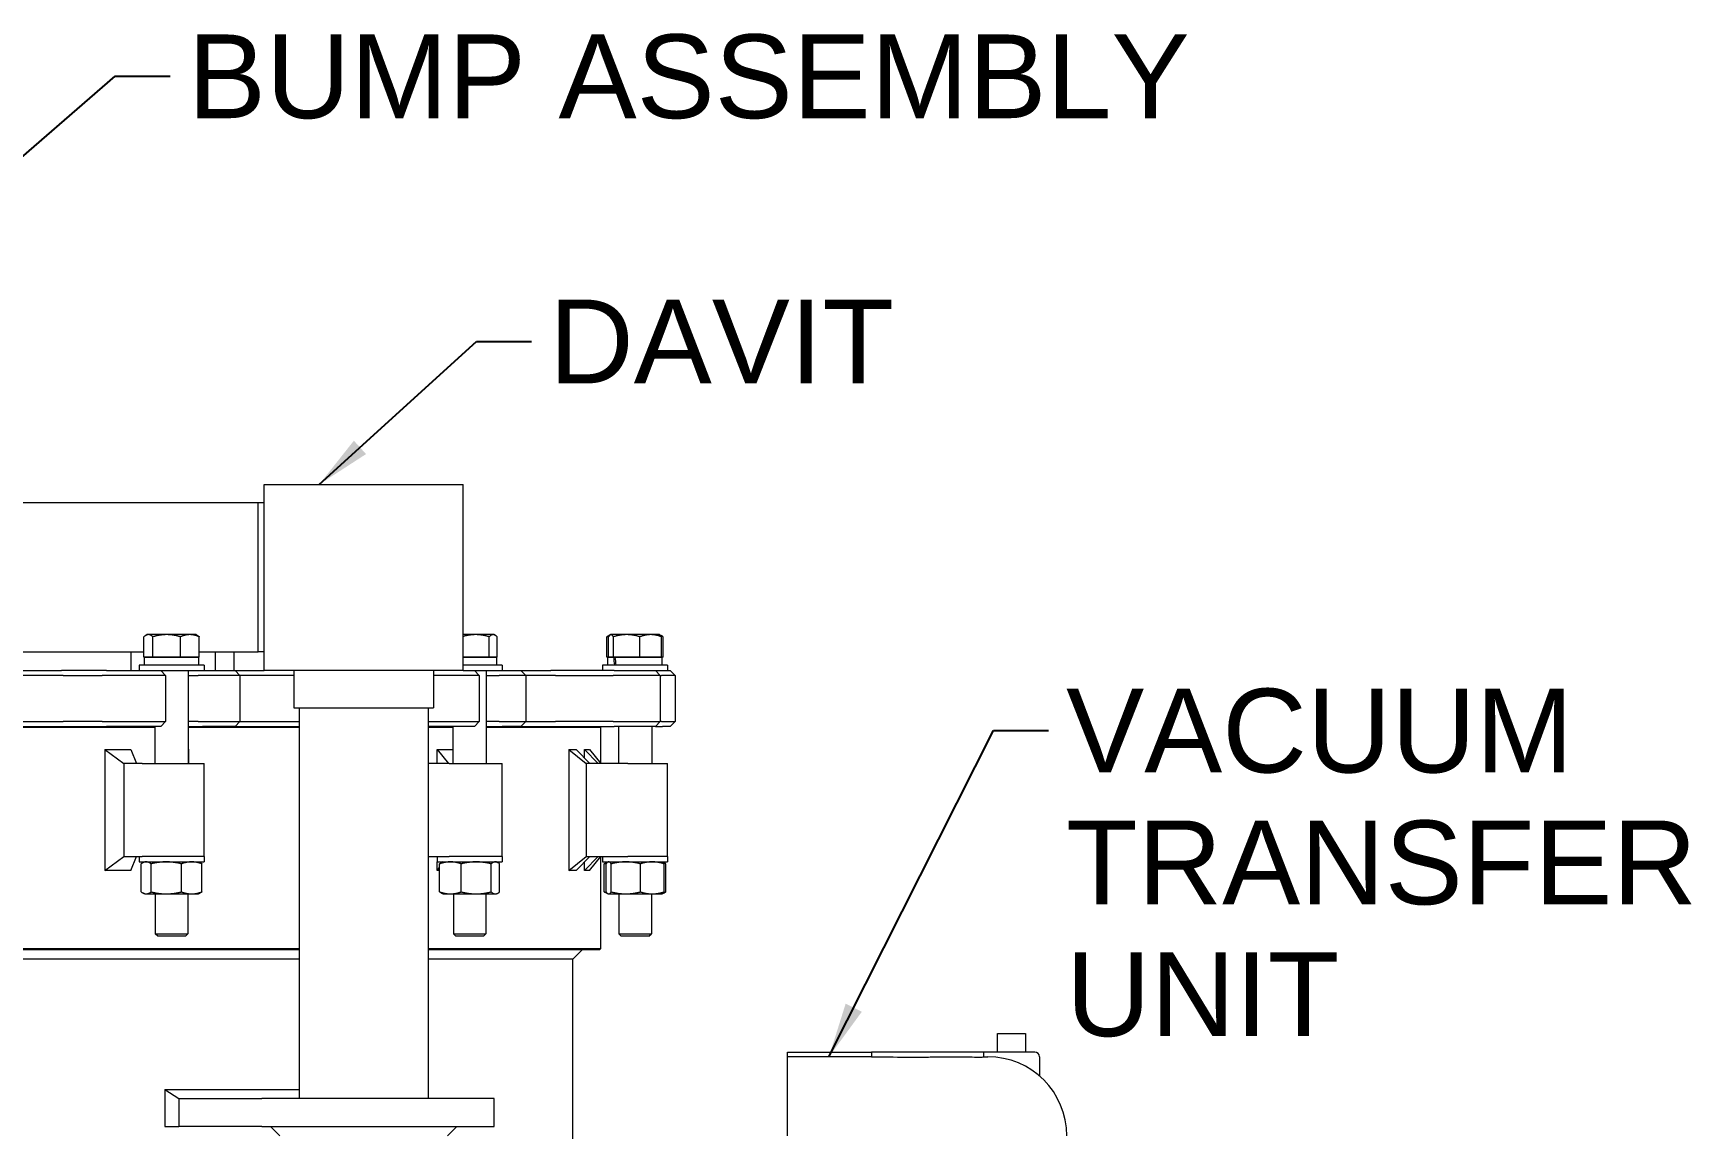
# Model space of a CAD drawing. Header units: inches. Extents: x 19 to 503, y 7 to 322.
# Drawn here: x 393.06 to 437.62, y 128.68 to 158.11 of the extents above; entities that cross this region are included whole.
import ezdxf

# ---------------------------------------------------------------- set-up
doc = ezdxf.new("R2010")
doc.units = ezdxf.units.IN
doc.header["$LTSCALE"] = 15
doc.header["$MEASUREMENT"] = 0
doc.layers.add('Symbol (ANSI)', color=7, linetype='Continuous', lineweight=25)
doc.layers.add('Visible (ANSI)', color=7, linetype='Continuous', lineweight=50)
doc.styles.add('MEMCOR Medium', font='arial.ttf')
doc.dimstyles.new('Default (ANSI)$7', dxfattribs={"dimscale": 15, "dimtxt": 0.15, "dimasz": 0.098425, "dimexe": 0.125, "dimexo": 0.0625, "dimgap": 0.031496, "dimtad": 0, "dimtih": 1, "dimtoh": 1, "dimdec": 4, "dimrnd": 1e-08, "dimzin": 3, "dimdsep": 46, "dimlunit": 5, "dimtxsty": 'MEMCOR Medium', "dimcen": 0.09, "dimdle": 0.393701, "dimclrd": 256, "dimclre": 256, "dimclrt": 256, "dimadec": 0, "dimazin": 1, "dimtfac": 0.8, "dimtofl": 0, "dimtmove": 0, "dimatfit": 3, "dimfxl": 1, "dimfrac": 1, "dimtolj": 1, "dimtzin": 4, "dimlwd": -1, "dimlwe": -1, "dimarcsym": 0})

msp = doc.modelspace()

# ---------------------------------------------------------------- linework, layer by layer
at = {"layer": 'Visible (ANSI)', "linetype": 'Continuous', "lineweight": 18}
for p, q in [((399.259063, 145.99437), (400.040513, 145.99437)), ((399.259063, 140.99437), (399.259063, 145.99437)), ((400.040513, 145.99437), (403.260131, 145.99437)), ((403.260131, 145.99437), (404.233146, 145.99437)), ((404.233146, 145.99437), (404.595991, 145.99437)), ((404.595991, 145.99437), (404.601527, 145.99437)), ((404.601527, 140.99437), (404.601527, 145.99437)), ((399.101759, 145.49437), (380.261988, 145.49437)), ((399.259063, 145.49437), (399.101759, 145.49437)), ((399.101759, 141.49437), (399.101759, 145.49437)), ((396.031938, 141.353999), (396.031938, 141.899407)), ((396.118022, 141.957999), (396.082569, 141.93753)), ((396.151658, 141.957999), (396.118022, 141.957999)), ((396.64242, 141.957999), (396.151658, 141.957999)), ((396.271378, 141.353999), (396.271378, 141.899407)), ((397.264784, 141.957999), (396.64242, 141.957999)), ((397.013462, 141.353999), (397.013462, 141.899407)), ((397.430022, 141.957999), (397.264784, 141.957999)), ((397.430022, 141.957999), (397.465476, 141.93753)), ((397.516107, 141.353999), (397.516107, 141.899407)), ((404.936405, 141.957999), (404.601527, 141.957999)), ((405.407165, 141.957999), (404.936405, 141.957999)), ((405.303669, 141.353999), (405.303669, 141.899407)), ((405.432133, 141.957999), (405.407165, 141.957999)), ((405.432133, 141.957999), (405.458089, 141.943013)), ((405.510662, 141.353999), (405.510662, 141.899407)), ((408.463063, 141.353999), (408.463063, 141.899407)), ((408.551143, 141.952326), (408.496461, 141.920754)), ((408.505823, 141.353999), (408.505823, 141.899407)), ((408.56097, 141.957999), (408.551143, 141.952326)), ((408.570651, 141.957999), (408.56097, 141.957999)), ((408.991053, 141.957999), (408.570651, 141.957999)), ((408.635479, 141.353999), (408.635479, 141.899407)), ((409.637372, 141.957999), (408.991053, 141.957999)), ((409.346626, 141.353999), (409.346626, 141.899407)), ((409.87297, 141.957999), (409.637372, 141.957999)), ((409.87297, 141.957999), (409.882796, 141.952326)), ((409.882796, 141.952326), (409.937479, 141.920754)), ((409.928117, 141.353999), (409.928117, 141.899407)), ((409.970877, 141.353999), (409.970877, 141.899407)), ((387.494295, 141.49437), (396.031938, 141.49437)), ((395.679759, 141.49437), (395.679759, 140.99437)), ((396.151658, 141.353999), (396.031938, 141.353999)), ((396.044522, 141.353995), (397.503522, 141.353995)), ((396.044522, 141.134995), (396.044522, 141.353995)), ((396.118022, 141.353999), (396.118022, 141.353995)), ((396.271378, 141.353999), (396.151658, 141.353999)), ((396.64242, 141.353999), (396.271378, 141.353999)), ((397.013462, 141.353999), (396.64242, 141.353999)), ((397.264784, 141.353999), (397.013462, 141.353999)), ((397.516107, 141.353999), (397.264784, 141.353999)), ((397.430022, 141.353999), (397.430022, 141.353995)), ((397.503522, 141.134995), (397.503522, 141.353995)), ((397.516107, 141.49437), (399.101759, 141.49437)), ((397.953698, 140.99437), (397.953698, 141.49437)), ((398.455111, 140.99437), (398.455111, 141.49437)), ((399.259063, 141.49437), (399.101759, 141.49437)), ((404.936405, 141.353999), (404.601527, 141.353999)), ((404.601527, 141.353995), (405.505633, 141.353995)), ((405.303669, 141.353999), (404.936405, 141.353999)), ((405.407165, 141.353999), (405.303669, 141.353999)), ((405.510662, 141.353999), (405.407165, 141.353999)), ((405.432133, 141.353999), (405.432133, 141.353995)), ((405.505633, 141.134995), (405.505633, 141.353995)), ((408.505823, 141.353999), (408.463063, 141.353999)), ((408.48747, 141.353995), (408.639812, 141.353995)), ((408.48747, 141.134995), (408.48747, 141.353995)), ((408.570651, 141.353999), (408.505823, 141.353999)), ((408.56097, 141.353999), (408.56097, 141.353995)), ((408.635479, 141.353999), (408.570651, 141.353999)), ((408.991053, 141.353999), (408.635479, 141.353999)), ((408.639812, 141.353995), (408.674899, 141.353995)), ((408.674899, 141.353995), (409.94647, 141.353995)), ((409.346626, 141.353999), (408.991053, 141.353999)), ((409.637372, 141.353999), (409.346626, 141.353999)), ((409.928117, 141.353999), (409.637372, 141.353999)), ((409.87297, 141.353999), (409.87297, 141.353995)), ((409.970877, 141.353999), (409.928117, 141.353999)), ((409.94647, 141.134995), (409.94647, 141.353995)), ((389.223963, 140.99437), (393.819667, 140.99437)), ((393.862397, 140.86437), (389.238735, 140.86437)), ((394.594352, 140.99437), (393.819667, 140.99437)), ((393.862397, 140.86437), (394.477226, 140.86437)), ((394.477226, 140.86437), (394.907046, 140.86437)), ((395.024172, 140.99437), (394.594352, 140.99437)), ((396.202089, 140.86437), (394.907046, 140.86437)), ((395.024172, 140.99437), (396.150859, 140.99437)), ((397.649022, 141.134995), (395.899022, 141.134995)), ((395.899022, 141.134995), (395.899022, 140.99437)), ((396.150859, 140.99437), (396.4116, 140.99437)), ((396.464257, 140.86437), (396.202089, 140.86437)), ((396.4116, 140.99437), (396.482993, 140.99437)), ((396.612993, 140.86437), (396.464257, 140.86437)), ((396.482993, 140.99437), (396.612993, 140.86437)), ((396.482993, 140.99437), (397.605099, 140.99437)), ((396.612993, 140.86437), (396.612993, 139.62437)), ((397.221522, 140.99437), (397.221522, 138.49437)), ((397.221522, 140.86437), (397.489204, 140.86437)), ((397.830015, 140.86437), (397.489204, 140.86437)), ((397.60633, 140.99437), (397.605099, 140.99437)), ((397.60633, 140.99437), (397.769919, 140.99437)), ((397.649022, 141.134995), (397.649022, 140.99437)), ((397.769919, 140.99437), (398.021345, 140.99437)), ((398.082817, 140.86437), (397.830015, 140.86437)), ((398.021345, 140.99437), (398.479953, 140.99437)), ((398.609953, 140.86437), (398.082817, 140.86437)), ((398.479953, 140.99437), (399.259063, 140.99437)), ((398.479953, 140.99437), (398.609953, 140.86437)), ((400.055295, 140.86437), (398.609953, 140.86437)), ((398.609953, 140.86437), (398.609953, 139.62437)), ((400.040513, 140.99437), (399.259063, 140.99437)), ((403.260131, 140.99437), (400.040513, 140.99437)), ((400.055295, 140.99437), (400.055295, 139.99437)), ((404.233146, 140.99437), (403.260131, 140.99437)), ((403.805295, 140.99437), (403.805295, 139.99437)), ((404.78927, 140.86437), (403.805295, 140.86437)), ((404.595991, 140.99437), (404.233146, 140.99437)), ((404.601527, 140.99437), (404.595991, 140.99437)), ((405.651133, 141.134995), (404.601527, 141.134995)), ((404.601527, 140.99437), (404.691273, 140.99437)), ((404.691273, 140.99437), (404.876881, 140.99437)), ((404.975894, 140.86437), (404.78927, 140.86437)), ((404.876881, 140.99437), (404.905484, 140.99437)), ((404.905484, 140.99437), (405.035484, 140.86437)), ((404.905484, 140.99437), (405.651133, 140.99437)), ((405.035484, 140.86437), (404.975894, 140.86437)), ((405.035484, 140.86437), (405.035484, 139.62437)), ((405.223633, 140.99437), (405.223633, 138.49437)), ((405.223633, 140.86437), (405.564846, 140.86437)), ((405.921027, 140.86437), (405.564846, 140.86437)), ((405.651133, 141.134995), (405.651133, 140.99437)), ((405.651133, 140.99437), (405.816867, 140.99437)), ((405.816867, 140.99437), (405.985689, 140.99437)), ((406.090774, 140.86437), (405.921027, 140.86437)), ((405.985689, 140.99437), (406.152428, 140.99437)), ((406.282428, 140.86437), (406.090774, 140.86437)), ((406.152428, 140.99437), (406.954436, 140.99437)), ((406.152428, 140.99437), (406.282428, 140.86437)), ((407.077068, 140.86437), (406.282428, 140.86437)), ((406.282428, 140.86437), (406.282428, 139.62437)), ((407.688919, 140.99437), (406.954436, 140.99437)), ((407.077068, 140.86437), (407.659992, 140.86437)), ((407.659992, 140.86437), (408.625788, 140.86437)), ((408.654716, 140.99437), (407.688919, 140.99437)), ((410.09197, 141.134995), (408.34197, 141.134995)), ((408.34197, 141.134995), (408.34197, 140.99437)), ((409.812575, 140.86437), (408.625788, 140.86437)), ((408.654716, 140.99437), (409.68722, 140.99437)), ((409.68722, 140.99437), (409.760933, 140.99437)), ((409.760933, 140.99437), (409.764848, 140.99437)), ((409.764848, 140.99437), (409.894848, 140.86437)), ((409.764848, 140.99437), (410.09197, 140.99437)), ((409.886691, 140.86437), (409.812575, 140.86437)), ((409.894848, 140.86437), (409.886691, 140.86437)), ((409.894848, 140.86437), (409.923, 140.86437)), ((409.894848, 140.86437), (409.894848, 139.62437)), ((410.224005, 140.86437), (409.923, 140.86437)), ((410.09197, 141.134995), (410.09197, 140.99437)), ((410.09197, 140.99437), (410.09641, 140.99437)), ((410.09641, 140.99437), (410.149192, 140.99437)), ((410.149192, 140.99437), (410.163351, 140.99437)), ((410.163351, 140.99437), (410.293351, 140.86437)), ((410.277076, 140.86437), (410.224005, 140.86437)), ((410.293351, 140.86437), (410.277076, 140.86437)), ((410.293351, 140.86437), (410.293351, 139.62437)), ((400.055295, 139.99437), (403.805295, 139.99437)), ((400.195295, 139.99437), (400.195295, 129.49437)), ((403.665295, 139.99437), (403.665295, 129.49437)), ((388.904217, 139.49437), (394.165108, 139.49437)), ((389.238735, 139.62437), (393.862397, 139.62437)), ((394.477226, 139.62437), (393.862397, 139.62437)), ((394.165108, 139.49437), (394.594352, 139.49437)), ((394.907046, 139.62437), (394.477226, 139.62437)), ((394.594352, 139.49437), (395.024172, 139.49437)), ((394.907046, 139.62437), (396.202089, 139.62437)), ((396.150859, 139.49437), (395.024172, 139.49437)), ((396.4116, 139.49437), (396.150859, 139.49437)), ((396.202089, 139.62437), (396.464257, 139.62437)), ((396.326522, 139.49437), (396.326522, 138.49437)), ((396.482993, 139.49437), (396.4116, 139.49437)), ((396.464257, 139.62437), (396.612993, 139.62437)), ((396.482993, 139.49437), (396.612993, 139.62437)), ((397.489204, 139.62437), (397.221522, 139.62437)), ((397.221522, 139.49437), (397.60633, 139.49437)), ((397.489204, 139.62437), (397.830015, 139.62437)), ((397.769919, 139.49437), (397.60633, 139.49437)), ((398.021345, 139.49437), (397.769919, 139.49437)), ((397.830015, 139.62437), (398.082817, 139.62437)), ((398.479953, 139.49437), (398.021345, 139.49437)), ((398.082817, 139.62437), (398.609953, 139.62437)), ((398.479953, 139.49437), (398.609953, 139.62437)), ((398.479953, 139.49437), (400.195295, 139.49437)), ((398.609953, 139.62437), (400.195295, 139.62437)), ((403.665295, 139.62437), (404.78927, 139.62437)), ((404.691273, 139.49437), (403.665295, 139.49437)), ((404.328633, 139.49437), (404.328633, 138.49437)), ((404.876881, 139.49437), (404.691273, 139.49437)), ((404.78927, 139.62437), (404.975894, 139.62437)), ((404.905484, 139.49437), (404.876881, 139.49437)), ((404.905484, 139.49437), (405.035484, 139.62437)), ((404.975894, 139.62437), (405.035484, 139.62437)), ((405.564846, 139.62437), (405.223633, 139.62437)), ((405.223633, 139.49437), (405.6459, 139.49437)), ((405.564846, 139.62437), (405.921027, 139.62437)), ((405.816867, 139.49437), (405.6459, 139.49437)), ((405.985689, 139.49437), (405.816867, 139.49437)), ((405.921027, 139.62437), (406.090774, 139.62437)), ((406.152428, 139.49437), (405.985689, 139.49437)), ((406.090774, 139.62437), (406.282428, 139.62437)), ((406.152428, 139.49437), (406.282428, 139.62437)), ((406.152428, 139.49437), (407.154474, 139.49437)), ((406.282428, 139.62437), (407.077068, 139.62437)), ((407.659992, 139.62437), (407.077068, 139.62437)), ((407.154474, 139.49437), (407.688919, 139.49437)), ((408.625788, 139.62437), (407.659992, 139.62437)), ((407.688919, 139.49437), (408.654716, 139.49437)), ((408.263143, 139.49437), (408.294393, 139.46312)), ((408.625788, 139.62437), (409.812575, 139.62437)), ((409.68722, 139.49437), (408.654716, 139.49437)), ((408.76947, 139.49437), (408.76947, 138.49437)), ((409.66447, 139.49437), (409.66447, 138.49437)), ((409.760933, 139.49437), (409.68722, 139.49437)), ((409.764848, 139.49437), (409.760933, 139.49437)), ((409.764848, 139.49437), (409.894848, 139.62437)), ((409.764848, 139.49437), (409.951927, 139.49437)), ((409.812575, 139.62437), (409.886691, 139.62437)), ((409.886691, 139.62437), (409.894848, 139.62437)), ((409.923, 139.62437), (409.894848, 139.62437)), ((409.923, 139.62437), (410.224005, 139.62437)), ((410.09641, 139.49437), (409.951927, 139.49437)), ((410.149192, 139.49437), (410.09641, 139.49437)), ((410.163351, 139.49437), (410.149192, 139.49437)), ((410.163351, 139.49437), (410.293351, 139.62437)), ((410.224005, 139.62437), (410.277076, 139.62437)), ((410.277076, 139.62437), (410.293351, 139.62437)), ((396.326522, 139.46312), (387.243053, 139.46312)), ((400.195295, 139.46312), (397.221522, 139.46312)), ((404.328633, 139.46312), (403.665295, 139.46312)), ((408.294393, 139.46312), (405.223633, 139.46312)), ((408.294393, 138.499421), (408.294393, 139.46312)), ((394.981752, 138.869162), (394.981752, 135.619578)), ((394.981752, 138.869162), (395.678348, 138.869162)), ((394.981752, 138.869162), (395.490239, 138.49437)), ((395.678348, 138.869162), (395.833219, 138.49437)), ((397.221522, 138.869162), (397.233799, 138.869162)), ((397.233799, 138.869162), (397.221522, 138.841588)), ((397.233799, 138.49437), (397.233799, 138.869162)), ((403.906034, 138.869162), (404.204354, 138.49437)), ((403.906034, 138.49437), (403.906034, 138.869162)), ((403.906034, 138.869162), (404.328633, 138.869162)), ((407.441821, 138.869162), (407.441821, 135.619578)), ((407.441821, 138.869162), (407.640542, 138.869162)), ((407.441821, 138.869162), (407.90903, 138.49437)), ((407.640542, 138.869162), (408.003972, 138.49437)), ((407.85925, 138.869162), (408.226493, 138.49437)), ((407.85925, 138.643617), (407.85925, 138.869162)), ((407.85925, 138.869162), (407.998031, 138.869162)), ((407.998031, 138.869162), (408.298442, 138.49437)), ((395.985675, 138.49437), (395.490239, 138.49437)), ((395.490239, 138.49437), (395.490239, 135.99437)), ((395.985675, 138.49437), (397.649022, 138.49437)), ((397.649022, 135.99437), (397.649022, 138.49437)), ((404.23058, 138.49437), (403.665295, 138.49437)), ((404.23058, 138.49437), (405.651133, 138.49437)), ((405.651133, 135.99437), (405.651133, 138.49437)), ((409.022264, 138.49437), (407.90903, 138.49437)), ((407.90903, 138.49437), (407.90903, 135.99437)), ((409.022264, 138.49437), (410.09197, 138.49437)), ((410.09197, 135.99437), (410.09197, 138.49437)), ((394.981752, 135.619578), (395.490239, 135.99437)), ((395.490239, 135.99437), (395.985675, 135.99437)), ((395.678348, 135.619578), (395.833219, 135.99437)), ((395.899022, 135.99437), (395.899022, 135.853745)), ((397.649022, 135.99437), (395.985675, 135.99437)), ((397.649022, 135.99437), (395.985675, 135.99437)), ((397.649022, 135.99437), (397.649022, 135.853745)), ((403.665295, 135.99437), (404.23058, 135.99437)), ((403.901133, 135.99437), (403.901133, 135.853745)), ((405.651133, 135.99437), (404.23058, 135.99437)), ((405.651133, 135.99437), (404.23058, 135.99437)), ((405.651133, 135.99437), (405.651133, 135.853745)), ((407.441821, 135.619578), (407.90903, 135.99437)), ((407.640542, 135.619578), (408.003972, 135.99437)), ((407.85925, 135.619578), (408.226493, 135.99437)), ((407.90903, 135.99437), (409.022264, 135.99437)), ((407.998031, 135.619578), (408.298442, 135.99437)), ((408.294393, 133.52562), (408.294393, 135.989319)), ((408.34197, 135.99437), (408.34197, 135.853745)), ((410.09197, 135.99437), (409.022264, 135.99437)), ((410.09197, 135.99437), (409.022264, 135.99437)), ((410.09197, 135.99437), (410.09197, 135.853745)), ((395.678348, 135.619578), (394.981752, 135.619578)), ((395.899022, 135.853745), (397.649022, 135.853745)), ((395.960671, 135.046612), (395.960671, 135.801878)), ((396.055022, 135.853745), (396.016164, 135.835625)), ((396.223105, 135.046612), (396.223105, 135.801878)), ((397.036457, 135.046612), (397.036457, 135.801878)), ((397.493022, 135.853745), (397.531881, 135.835625)), ((397.587374, 135.046612), (397.587374, 135.801878)), ((403.901133, 135.853745), (405.651133, 135.853745)), ((403.906034, 135.619578), (403.906034, 135.853745)), ((403.906034, 135.619578), (403.971063, 135.701277)), ((403.971063, 135.619578), (403.906034, 135.619578)), ((403.971063, 135.046612), (403.971063, 135.801878)), ((404.057133, 135.853745), (404.028685, 135.840479)), ((404.549262, 135.046612), (404.549262, 135.801878)), ((405.354332, 135.046612), (405.354332, 135.801878)), ((405.495133, 135.853745), (405.523582, 135.840479)), ((405.581203, 135.046612), (405.581203, 135.801878)), ((407.640542, 135.619578), (407.441821, 135.619578)), ((407.85925, 135.619578), (407.85925, 135.845123)), ((407.998031, 135.619578), (407.85925, 135.619578)), ((408.34197, 135.853745), (410.09197, 135.853745)), ((408.39066, 135.046612), (408.39066, 135.801878)), ((408.4872, 135.848723), (408.427265, 135.820775)), ((408.437527, 135.046612), (408.437527, 135.801878)), ((408.49797, 135.853745), (408.4872, 135.848723)), ((408.579635, 135.046612), (408.579635, 135.801878)), ((409.359078, 135.046612), (409.359078, 135.801878)), ((409.93597, 135.853745), (409.94674, 135.848723)), ((409.94674, 135.848723), (410.006674, 135.820775)), ((409.996413, 135.046612), (409.996413, 135.801878)), ((410.043279, 135.046612), (410.043279, 135.801878)), ((408.4872, 134.999767), (408.427265, 135.027715)), ((409.94674, 134.999767), (410.006674, 135.027715)), ((396.055022, 134.994745), (396.016164, 135.012865)), ((396.055022, 134.994745), (396.091888, 134.994745)), ((396.091888, 134.994745), (396.629781, 134.994745)), ((396.336522, 134.994745), (396.336522, 133.92011)), ((396.629781, 134.994745), (397.311915, 134.994745)), ((397.211522, 134.994745), (397.211522, 133.92011)), ((397.311915, 134.994745), (397.493022, 134.994745)), ((397.493022, 134.994745), (397.531881, 135.012865)), ((404.057133, 134.994745), (404.028685, 135.008011)), ((404.057133, 134.994745), (404.260162, 134.994745)), ((404.260162, 134.994745), (404.951797, 134.994745)), ((404.338633, 134.994745), (404.338633, 133.92011)), ((404.951797, 134.994745), (405.467767, 134.994745)), ((405.213633, 134.994745), (405.213633, 133.92011)), ((405.467767, 134.994745), (405.495133, 134.994745)), ((405.495133, 134.994745), (405.523582, 135.008011)), ((408.49797, 134.994745), (408.4872, 134.999767)), ((408.49797, 134.994745), (408.508581, 134.994745)), ((408.508581, 134.994745), (408.969357, 134.994745)), ((408.77947, 134.994745), (408.77947, 133.92011)), ((408.969357, 134.994745), (409.677746, 134.994745)), ((409.65447, 134.994745), (409.65447, 133.92011)), ((409.677746, 134.994745), (409.93597, 134.994745)), ((409.93597, 134.994745), (409.94674, 134.999767)), ((396.336522, 133.92011), (397.211522, 133.92011)), ((396.404684, 133.853995), (396.336522, 133.92011)), ((397.143361, 133.853995), (396.404684, 133.853995)), ((397.143361, 133.853995), (397.211522, 133.92011)), ((404.338633, 133.92011), (405.213633, 133.92011)), ((404.406794, 133.853995), (404.338633, 133.92011)), ((405.145472, 133.853995), (404.406794, 133.853995)), ((405.145472, 133.853995), (405.213633, 133.92011)), ((408.77947, 133.92011), (409.65447, 133.92011)), ((408.847631, 133.853995), (408.77947, 133.92011)), ((409.586309, 133.853995), (408.847631, 133.853995)), ((409.586309, 133.853995), (409.65447, 133.92011)), ((365.296722, 133.52562), (400.195295, 133.52562)), ((400.195295, 133.49437), (365.328007, 133.49437)), ((400.195295, 133.24437), (386.797364, 133.24437)), ((403.665295, 133.52562), (408.294393, 133.52562)), ((408.263143, 133.49437), (403.665295, 133.49437)), ((407.546015, 133.24437), (403.665295, 133.24437)), ((407.546015, 133.24437), (407.796015, 133.49437)), ((407.546015, 125.74437), (407.546015, 133.24437)), ((408.263143, 133.49437), (408.294393, 133.52562)), ((418.948018, 130.74437), (418.948018, 131.24437)), ((418.948018, 131.24437), (419.698018, 131.24437)), ((419.698018, 131.24437), (419.698018, 130.74437)), ((413.309384, 130.74437), (415.567826, 130.74437)), ((413.309384, 130.61937), (413.309384, 130.74437)), ((413.309384, 128.49437), (413.309384, 130.61937)), ((414.424184, 130.61937), (413.309384, 130.61937)), ((418.573018, 130.74437), (415.567826, 130.74437)), ((415.567826, 130.74437), (415.567826, 130.616687)), ((418.573018, 130.74437), (418.573018, 130.615496)), ((419.948018, 130.74437), (418.573018, 130.74437)), ((418.573018, 130.61937), (418.685649, 130.61937)), ((420.073018, 130.61937), (420.073018, 130.103976)), ((396.589161, 129.742973), (396.589161, 128.74437)), ((396.589161, 129.742973), (400.195295, 129.742973)), ((396.589161, 129.742973), (396.968317, 129.49437)), ((396.968317, 129.49437), (399.193831, 129.49437)), ((396.968317, 129.49437), (396.968317, 128.74437)), ((405.430295, 129.49437), (399.193831, 129.49437)), ((405.430295, 128.74437), (405.430295, 129.49437)), ((396.589161, 128.74437), (396.968317, 128.74437)), ((399.193831, 128.74437), (396.968317, 128.74437)), ((399.193831, 128.74437), (405.430295, 128.74437)), ((399.680295, 128.49437), (399.430295, 128.74437)), ((404.180295, 128.49437), (404.430295, 128.74437))]:
    msp.add_line(p, q, dxfattribs=at)
for centre, radius in [((418.685649, 128.49437), 2.125), ((419.948018, 130.61937), 0.125)]:
    msp.add_arc(centre, radius, 0, 90, dxfattribs=at)
for centre, major_axis, ratio, start_param, end_param in [((409.21697, 141.198744), (-0.47606, 4.136711), 0.133621645, 1.517885609, 1.570829382), ((409.21697, 141.509246), (-0.47606, 4.136711), 0.133621645, 1.59295464, 1.646004007), ((414.424184, 128.49437), (22.766058, 0), 0.093340709, 1.520540653, 1.570796327)]:
    msp.add_ellipse(centre, major_axis=major_axis, ratio=ratio, start_param=start_param, end_param=end_param, dxfattribs=at)
for points, weights in [([(396.151658, 141.957999), (396.096096, 141.957999), (396.031938, 141.899407)], [1, 1.0379548493, 1]), ([(396.271378, 141.899407), (396.20722, 141.957999), (396.151658, 141.957999)], [1, 1.0379548493, 1]), ([(396.64242, 141.957999), (396.470218, 141.957999), (396.271378, 141.899407)], [1, 1.0379548493, 1]), ([(397.013462, 141.899407), (396.814621, 141.957999), (396.64242, 141.957999)], [1, 1.0379548493, 1]), ([(397.264784, 141.957999), (397.148145, 141.957999), (397.013462, 141.899407)], [1, 1.0379548493, 1]), ([(397.516107, 141.899407), (397.381423, 141.957999), (397.264784, 141.957999)], [1, 1.0379548493, 1]), ([(397.465476, 141.93753), (397.489638, 141.92358), (397.516107, 141.899407)], [1.01827150063, 1.01531728533, 1]), ([(404.936405, 141.957999), (404.779193, 141.957999), (404.601527, 141.908723)], [1, 1.03490460019, 1.00561023046]), ([(405.303669, 141.899407), (405.106853, 141.957999), (404.936405, 141.957999)], [1, 1.0379548493, 1]), ([(405.407165, 141.957999), (405.359132, 141.957999), (405.303669, 141.899407)], [1, 1.0379548493, 1]), ([(405.510662, 141.899407), (405.455198, 141.957999), (405.407165, 141.957999)], [1, 1.0379548493, 1]), ([(408.523651, 141.926159), (408.494313, 141.914916), (408.463063, 141.899407)], [1.01451336305, 1.00977327381, 1]), ([(408.463063, 141.899407), (408.480179, 141.911355), (408.496461, 141.920754)], [1, 1.00751227663, 1.01205079359]), ([(408.570651, 141.957999), (408.540564, 141.957999), (408.505823, 141.899407)], [1, 1.0379548493, 1]), ([(408.635479, 141.899407), (408.600738, 141.957999), (408.570651, 141.957999)], [1, 1.0379548493, 1]), ([(408.991053, 141.957999), (408.826031, 141.957999), (408.635479, 141.899407)], [1, 1.0379548493, 1]), ([(409.346626, 141.899407), (409.156075, 141.957999), (408.991053, 141.957999)], [1, 1.0379548493, 1]), ([(409.637372, 141.957999), (409.502436, 141.957999), (409.346626, 141.899407)], [1, 1.0379548493, 1]), ([(409.928117, 141.899407), (409.772307, 141.957999), (409.637372, 141.957999)], [1, 1.0379548493, 1]), ([(409.882796, 141.952326), (409.903997, 141.940085), (409.928117, 141.899407)], [1.0163428388, 1.0260483266, 1]), ([(409.970877, 141.899407), (409.932607, 141.926119), (409.897924, 141.94039)], [1, 1.01695335569, 1.01876154419]), ([(396.091888, 135.853745), (396.03099, 135.853745), (395.960671, 135.801878)], [1, 1.0379548493, 1]), ([(396.223105, 135.801878), (396.152786, 135.853745), (396.091888, 135.853745)], [1, 1.0379548493, 1]), ([(396.629781, 135.853745), (396.441042, 135.853745), (396.223105, 135.801878)], [1, 1.0379548493, 1]), ([(397.036457, 135.801878), (396.81852, 135.853745), (396.629781, 135.853745)], [1, 1.0379548493, 1]), ([(397.311915, 135.853745), (397.184075, 135.853745), (397.036457, 135.801878)], [1, 1.0379548493, 1]), ([(397.587374, 135.801878), (397.439756, 135.853745), (397.311915, 135.853745)], [1, 1.0379548493, 1]), ([(397.531881, 135.835625), (397.558363, 135.823276), (397.587374, 135.801878)], [1.01827150063, 1.01531728533, 1]), ([(404.260162, 135.853745), (404.125991, 135.853745), (403.971063, 135.801878)], [1, 1.0379548493, 1]), ([(403.971063, 135.801878), (404.001386, 135.827749), (404.028685, 135.840479)], [1, 1.01857870744, 1.01896904757]), ([(404.549262, 135.801878), (404.394334, 135.853745), (404.260162, 135.853745)], [1, 1.0379548493, 1]), ([(404.951797, 135.853745), (404.764979, 135.853745), (404.549262, 135.801878)], [1, 1.0379548493, 1]), ([(405.354332, 135.801878), (405.138614, 135.853745), (404.951797, 135.853745)], [1, 1.0379548493, 1]), ([(405.467767, 135.853745), (405.415122, 135.853745), (405.354332, 135.801878)], [1, 1.0379548493, 1]), ([(405.581203, 135.801878), (405.520413, 135.853745), (405.467767, 135.853745)], [1, 1.0379548493, 1]), ([(408.457067, 135.825559), (408.424911, 135.815606), (408.39066, 135.801878)], [1.01451336305, 1.00977327381, 1]), ([(408.39066, 135.801878), (408.409421, 135.812454), (408.427265, 135.820775)], [1, 1.00751227663, 1.01205079359]), ([(408.508581, 135.853745), (408.475604, 135.853745), (408.437527, 135.801878)], [1, 1.0379548493, 1]), ([(408.579635, 135.801878), (408.541557, 135.853745), (408.508581, 135.853745)], [1, 1.0379548493, 1]), ([(408.969357, 135.853745), (408.788486, 135.853745), (408.579635, 135.801878)], [1, 1.0379548493, 1]), ([(409.359078, 135.801878), (409.150227, 135.853745), (408.969357, 135.853745)], [1, 1.0379548493, 1]), ([(409.677746, 135.853745), (409.529851, 135.853745), (409.359078, 135.801878)], [1, 1.0379548493, 1]), ([(409.996413, 135.801878), (409.82564, 135.853745), (409.677746, 135.853745)], [1, 1.0379548493, 1]), ([(409.94674, 135.848723), (409.969977, 135.837887), (409.996413, 135.801878)], [1.0163428388, 1.0260483266, 1]), ([(410.043279, 135.801878), (410.001335, 135.825524), (409.963321, 135.838157)], [1, 1.01695335569, 1.01876154419]), ([(395.960671, 135.046612), (396.03099, 134.994745), (396.091888, 134.994745)], [1, 1.0379548493, 1]), ([(396.091888, 134.994745), (396.152786, 134.994745), (396.223105, 135.046612)], [1, 1.0379548493, 1]), ([(396.223105, 135.046612), (396.441042, 134.994745), (396.629781, 134.994745)], [1, 1.0379548493, 1]), ([(396.629781, 134.994745), (396.81852, 134.994745), (397.036457, 135.046612)], [1, 1.0379548493, 1]), ([(397.036457, 135.046612), (397.184075, 134.994745), (397.311915, 134.994745)], [1, 1.0379548493, 1]), ([(397.311915, 134.994745), (397.439756, 134.994745), (397.587374, 135.046612)], [1, 1.0379548493, 1]), ([(397.587374, 135.046612), (397.558363, 135.025214), (397.531881, 135.012865)], [1, 1.01531728533, 1.01827150063]), ([(404.028685, 135.008011), (404.001386, 135.02074), (403.971063, 135.046612)], [1.01896904757, 1.01857870744, 1]), ([(403.971063, 135.046612), (404.125991, 134.994745), (404.260162, 134.994745)], [1, 1.0379548493, 1]), ([(404.260162, 134.994745), (404.394334, 134.994745), (404.549262, 135.046612)], [1, 1.0379548493, 1]), ([(404.549262, 135.046612), (404.764979, 134.994745), (404.951797, 134.994745)], [1, 1.0379548493, 1]), ([(404.951797, 134.994745), (405.138614, 134.994745), (405.354332, 135.046612)], [1, 1.0379548493, 1]), ([(405.354332, 135.046612), (405.415122, 134.994745), (405.467767, 134.994745)], [1, 1.0379548493, 1]), ([(405.467767, 134.994745), (405.520413, 134.994745), (405.581203, 135.046612)], [1, 1.0379548493, 1]), ([(408.39066, 135.046612), (408.424911, 135.032884), (408.457067, 135.022931)], [1, 1.00977327381, 1.01451336305]), ([(408.427265, 135.027715), (408.409421, 135.036036), (408.39066, 135.046612)], [1.01205079359, 1.00751227663, 1]), ([(408.437527, 135.046612), (408.475604, 134.994745), (408.508581, 134.994745)], [1, 1.0379548493, 1]), ([(408.508581, 134.994745), (408.541557, 134.994745), (408.579635, 135.046612)], [1, 1.0379548493, 1]), ([(408.579635, 135.046612), (408.788486, 134.994745), (408.969357, 134.994745)], [1, 1.0379548493, 1]), ([(408.969357, 134.994745), (409.150227, 134.994745), (409.359078, 135.046612)], [1, 1.0379548493, 1]), ([(409.359078, 135.046612), (409.529851, 134.994745), (409.677746, 134.994745)], [1, 1.0379548493, 1]), ([(409.677746, 134.994745), (409.82564, 134.994745), (409.996413, 135.046612)], [1, 1.0379548493, 1]), ([(409.996413, 135.046612), (409.969977, 135.010603), (409.94674, 134.999767)], [1, 1.0260483266, 1.0163428388]), ([(409.963321, 135.010333), (410.001335, 135.022966), (410.043279, 135.046612)], [1.01876154419, 1.01695335569, 1])]:
    msp.add_rational_spline(points, weights, degree=2, dxfattribs=at)
for points, knots in [([(415.567826, 130.616687), (415.650811, 130.616112), (415.73398, 130.615507), (416.115098, 130.61284), (416.412522, 130.611215), (416.698855, 130.611215), (416.813207, 130.611215), (416.932273, 130.611454), (417.053248, 130.611975)], [26.213517074, 26.213517074, 26.213517074, 26.213517074, 26.824810769, 26.824810769, 29.016237352, 29.016237352, 29.016237352, 29.891417752, 29.891417752, 29.891417752, 29.891417752]), ([(417.053248, 130.611975), (417.110569, 130.612281), (417.167621, 130.612632), (417.267679, 130.613573), (417.310492, 130.614052), (417.352632, 130.614555)], [-55.1561514955, -55.1561514955, -55.1561514955, -55.1561514955, -54.7075950751, -54.7075950751, -54.3637081452, -54.3637081452, -54.3637081452, -54.3637081452]), ([(417.352632, 130.614555), (417.395836, 130.615092), (417.438736, 130.615461), (417.765956, 130.617704), (418.01732, 130.616028), (418.292901, 130.612959), (418.380621, 130.611647), (418.484713, 130.611141), (418.517153, 130.611269), (418.55615, 130.612574), (418.567272, 130.613445), (418.572458, 130.614855), (418.573018, 130.615175), (418.573018, 130.615496)], [-37.914858437, -37.914858437, -37.914858437, -37.914858437, -37.674676988, -37.674676988, -36.064935499, -36.064935499, -35.345048353, -35.345048353, -34.968662607, -34.968662607, -34.699552539, -34.699552539, -34.624049898, -34.624049898, -34.624049898, -34.624049898])]:
    msp.add_open_spline(points, degree=3, knots=knots, dxfattribs=at)

# ---------------------------------------------------------------- texts
at = {"layer": 'Symbol (ANSI)', "char_height": 2.25000007, "attachment_point": 1, "style": 'MEMCOR Medium'}
for s, insert, width in [('\\fArial|b0|i0;BUMP ASSEMBLY', (397.209613, 158.08051), 26.90739425), ('\\fArial|b0|i0;DAVIT', (406.912013, 150.958467), 9.25895666)]:
    msp.add_mtext(s, dxfattribs=dict(at, insert=insert, width=width))
at = {"layer": 'Symbol (ANSI)', "insert": (420.791239, 140.505319), "char_height": 2.25000007, "width": 16.94531375, "attachment_point": 1, "line_spacing_factor": 0.944221, "style": 'MEMCOR Medium'}
msp.add_mtext('\\fArial|b0|i0;VACUUM\\P\\fArial|b0|i0;TRANSFER\\P\\fArial|b0|i0;UNIT', dxfattribs=at)

# ---------------------------------------------------------------- leaders
at = {"layer": 'Symbol (ANSI)', "annotation_type": 0, "has_hookline": 1, "hookline_direction": 0}
for points, text_width in [([(386.950265, 149.75937), (395.260794, 156.95551), (396.737172, 156.95551)], 26.645465), ([(400.738417, 145.99437), (404.963194, 149.833467), (406.439572, 149.833467)], 8.950887), ([(414.424184, 130.61937), (418.84242, 139.380319), (420.318798, 139.380319)], 16.825887)]:
    msp.add_leader(points, dimstyle='Default (ANSI)$7', override={"dimtad": 0}, dxfattribs=dict(at, text_width=text_width))

doc.saveas('drawing.dxf')
